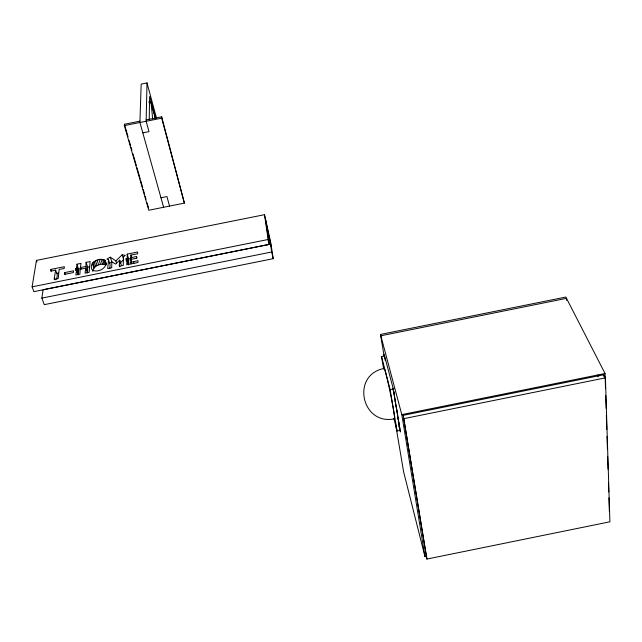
<?xml version="1.0" encoding="UTF-8"?>
<svg xmlns="http://www.w3.org/2000/svg" width="642" height="642" viewBox="0 0 642 642"><rect width="100%" height="100%" fill="white"/><g stroke="black" fill="none" stroke-linecap="round" stroke-linejoin="round"><path stroke-width="0.96" d="M154.545 115.624L154.553 114.749M154.802 116.555L154.81 115.672M152.748 108.988L152.764 108.113M153.005 109.918L153.013 109.044M151.191 103.234L151.207 102.367M149.217 119.524L149.626 96.517L155.613 118.658M163.614 207.27L139.916 122.51L141.176 84.094L147.01 82.93L146.135 121.266L149 131.634L142.813 132.862M131.305 259.344L130.808 257.723L136.553 256.479L136.489 258.309L130.743 259.352L131.129 263.91M130.808 257.723L130.912 255.043L137.605 253.815L137.661 252.017L127.196 254.12L127.236 258.413L128.737 263.252L127.646 263.429L126.137 258.582L127.236 258.413M128.737 263.252L128.681 258.943L127.196 254.12M126.137 258.582L126.057 260.419L127.164 260.13L126.723 264.769L137.966 262.514L138.022 260.692L130.631 262.289M115.865 260.909L110.296 257.177L106.901 259.031L108.538 259.858L107.704 268.581L111.692 267.786L111.844 261.735L115.56 264.111L119.757 260.146L119.195 266.278L123.272 265.459L123.457 256.872L125.318 255.339L122.181 254.794L115.865 260.909L116.627 263.332M146.167 119.91L161.688 116.812L184.39 203.113L148.775 210.239L124.355 125.607L124.428 124.243L139.956 121.145M109.838 268.42L110.087 264.689L108.538 259.858M77.353 273.243L78.436 273.099L78.709 270.146L77.016 264.175L81.036 263.372L80.362 267.586L80.908 269.191M78.436 273.099L76.799 268.284L77.016 264.175M76.799 268.284L75.708 268.428L75.491 270.354L76.607 270.049L75.828 274.977L79.913 274.158L80.186 269.303L85.763 268.179L85.017 273.131L89.126 272.312L90.129 261.551L86.068 262.361L85.932 266.47L87.545 271.293L87.681 267.168L86.068 262.361M64.617 272.609L64.401 274.375L73.373 272.569L73.573 270.82L64.617 272.609L65.179 274.214M56.737 279.27L57.323 274.912L55.621 270.122L50.678 271.221L50.943 269.383L64.352 266.695L64.128 268.525L59.184 269.407L58.213 278.484L54.161 279.302L55.621 270.122M265.579 219.548L269.263 244.442L33.89 291.661L32.1 286.838L36.442 260.387L264.496 214.693L270.908 243.422L273.203 258.686L44.258 304.653L41.858 298.121L43.11 289.719L270.523 244.096L270.948 246.006L265.796 220.976M92.841 271.405C93.387 265.411 101.436 262.779 106.299 264.986L104.742 260.162C98.94 256.985 87.785 263.035 92.336 270.081C98.13 273.356 109.429 267.192 104.742 260.162M120.287 263.06L123.681 259.617L122.181 254.794M109.292 263.389L111.836 261.992L110.296 257.177M384.349 355.973L381.525 356.543L390.127 389.574L394.027 388.779M605.053 373.5L565.843 297.053L380.473 334.426L401.804 414.62L605.053 373.5L605.518 388.458M403.216 415.334L603.833 374.743L605.422 377.865L609.9 521.802L426.882 559.07L403.216 415.334L426.882 559.07M404.091 418.608L605.422 377.865M393.875 418.423L397.077 430.942L399.934 430.365M395.44 423.335L403.593 471.742L424.996 556.662L426.826 556.293M80.362 267.586L85.932 266.47M56.472 273.404L58.382 273.019M78.645 268.974L81.052 268.492M87.681 267.168L89.294 266.839M128.681 258.943L131.53 258.373M32.1 286.838L268.147 239.49L264.496 214.693M268.115 240.541L270.073 240.148M41.858 298.121L271.702 251.993L270.523 244.096M380.834 335.782L566.501 298.345L566.613 300.336M149.008 101.813L150.95 101.428L152.676 118.939M148.992 102.68L150.942 102.295L155.308 118.441M124.355 125.607L161.688 118.168L161.688 116.812M160.949 197.744L166.92 196.548L169.552 206.082M394.541 418.785C361.598 425.871 350.676 374.952 384.02 368.468A25.824 1.083 78.4 0 1 390.545 394.292A25.824 1.083 78.4 0 1 394.188 418.456M36.442 260.387L37.011 261.968M54.458 278.179L55.035 279.792M50.943 269.383L51.512 270.98M76.607 270.049L78.252 274.872M75.708 268.428L77.072 272.441M76.952 266.839L78.597 271.646M85.763 268.179L87.384 273.01M392.583 388.241L393.803 392.142M92.97 262.538L94.567 267.361M92.296 263.397L93.892 268.212M95.465 260.772L97.046 265.587M94.085 261.575L95.674 266.39M99.012 259.641L100.585 264.456M97.102 260.13L98.683 264.937M100.89 259.368L102.455 264.183M105.312 260.78L106.347 263.998M103.755 259.633L105.312 264.448M102.471 259.368L104.028 264.183M119.428 265.226L119.942 266.839M119.757 260.146L121.282 264.986M127.164 260.13L128.665 264.986M133.416 261.727L133.905 263.348M130.912 255.043L131.409 256.656M130.743 259.352L131.241 260.973M136.553 256.479L137.043 258.092M124.428 124.243L128.031 136.722M129.138 140.566L130.527 145.373M131.08 147.291L131.907 150.172M133.014 154.016L136.337 165.54M136.89 167.458L140.213 178.982M140.767 180.908L142.709 187.625M143.262 189.55L144.643 194.349M145.196 196.275L146.031 199.156M147.138 202.992L148.519 207.799M147.01 82.93L156.576 118.377M161.688 118.168L184.39 203.113M393.634 391.74L393.915 392.784M394.292 395.689L394.565 396.732M394.678 397.374L393.53 391.098M395.328 401.298L394.565 397.31M395.432 401.94L395.159 400.889L395.641 403.818M396.186 406.474L395.801 404.789L396.933 410.984M397.679 415.47L396.66 409.933M398.04 418.247L398.313 419.306M398.144 418.873L398.417 419.932M398.778 422.685L399.155 424.362M399.509 427.091L399.886 428.768M398.939 426.272L400.415 431.97L393.249 388.771L384.157 354.344L385.152 360.266M398.265 421.938L399.613 427.708L397.406 414.411M268.147 239.49L269.263 244.442M271.702 251.993L273.203 258.686M381.525 356.543L383.667 369.134M390.127 389.574L397.077 430.942M380.473 334.426L384.133 356.158M401.804 414.62L424.996 556.662M598.039 374.92L598.103 376.758M603.833 374.743L603.897 376.742M605.735 395.448L606.144 408.408M606.361 415.39L606.794 429.354M607.011 436.335L607.42 449.304M607.637 456.285L608.046 469.254M608.48 483.097L608.752 491.933M608.937 497.815L609.362 511.546"/></g></svg>
